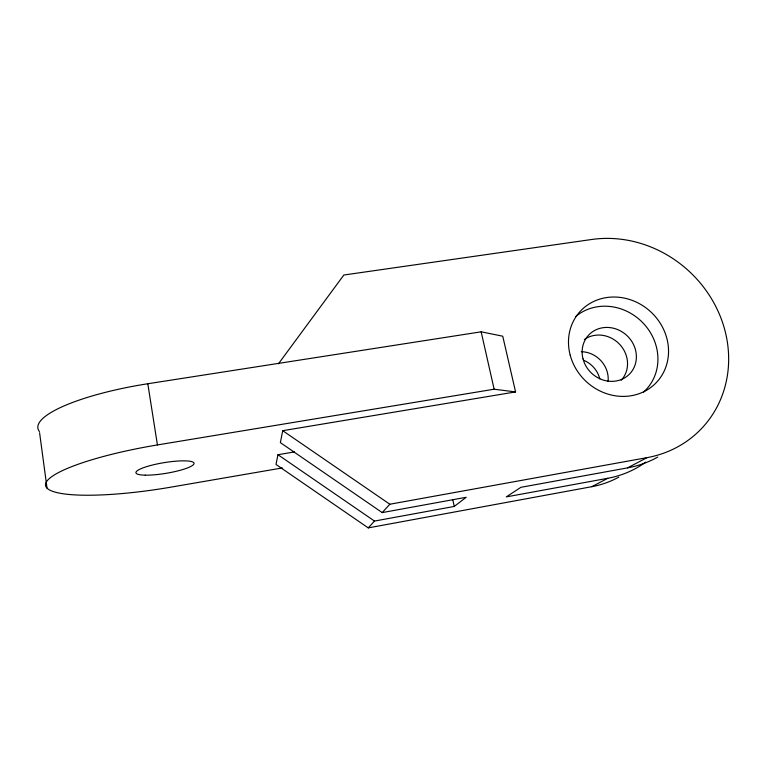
<?xml version="1.0" encoding="UTF-8"?>
<svg xmlns="http://www.w3.org/2000/svg" width="767" height="767" viewBox="0 0 767 767"><rect width="100%" height="100%" fill="white"/><g stroke="black" fill="none" stroke-linecap="round" stroke-linejoin="round"><path stroke-width="1.15" d="M294.49 451.897L277.951 454.716L276.005 464.457L368.256 527.897L591.808 486.69A100.602 93.325 44.1 0 0 618.816 477.141M39.433 431.553A117.054 27.286 -8.7 0 1 147.81 383.749L481.158 331.814L502.749 336.205L515.577 391.918L282.726 430.69L280.358 442.617L382.215 512.596L466.192 497.284L454.237 506.441L374.478 521.071L368.256 527.897M278.488 363.759L343.846 275.017L591.779 239.477A115.846 105.625 43 0 1 725.179 331.402A115.846 105.625 43 0 1 646.984 457.65L627.559 467.87L520.937 487.304L506.278 496.901L607.79 478.282A105.031 96.939 43.7 0 0 645.699 462.146M382.215 512.596L389.837 504.235L646.984 457.65M591.808 486.69L607.79 478.282M282.314 467.947L171.472 487.055A118.358 21.927 -9.3 0 1 45.694 486.057A118.358 21.927 -9.3 0 1 157.427 444.937L494.14 389.214L515.577 391.918M282.726 430.69L389.837 504.235M277.951 454.716L374.478 521.071M481.158 331.814L494.14 389.214M452.751 499.48L454.237 506.441M147.81 383.749L157.427 444.937M39.587 432.732L47.027 488.109M657.77 457.074A110.486 101.349 43.3 0 1 627.559 467.87M584.339 339.522A27.612 25.321 43.3 0 1 620.043 344.767A27.612 25.321 43.3 0 1 621.184 380.298M581.281 351.698A26.251 24.218 43.6 0 1 608.087 381.429M583.706 360.298A25.704 23.777 43.8 0 1 599.804 378.898M575.413 316.742A50.833 46.48 43.1 0 1 644.079 324.105A50.833 46.48 43.1 0 1 643.571 392.062M583.006 358.851A28.235 25.819 43.1 0 0 628.317 375.207A28.235 25.819 43.1 0 0 616.457 329.129A28.235 25.819 43.1 0 0 583.006 358.851M570.197 355.14A52.118 47.496 42.9 0 0 653.915 384.919A52.118 47.496 42.9 0 0 631.414 300.089A52.118 47.496 42.9 0 0 570.197 355.14M145.203 475.156A29.434 5.427 -9.3 0 0 193.313 464.764A29.434 5.427 -9.3 0 0 156.43 464.102A29.434 5.427 -9.3 0 0 145.203 475.156"/></g></svg>
